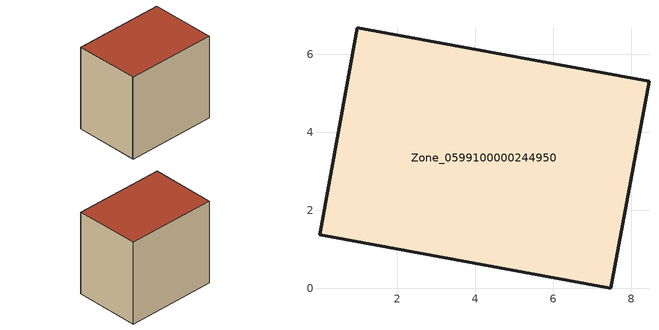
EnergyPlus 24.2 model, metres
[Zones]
Zone_0599100000244950
 floor ground (C_G): 0.02,1.44 0.98,6.68 8.45,5.31 7.47,0 0.01,1.37 z0
 wall outside (C_F): 7.47,0 8.45,5.31 0.98,6.68 0.02,1.44 0.01,1.37 7.47,0 z0:7.07
 roof outside (C_R): 0.98,6.68 0.02,1.44 0.01,1.37 7.47,0 8.45,5.31 z7.07
[BUILDING]
Pand.0599100000244950: North Axis=0; Terrain=City; Loads Convergence Tolerance Value=0.04; Temperature Convergence Tolerance Value=0.4; Solar Distribution=FullExterior; Maximum Number of Warmup Days=25; Minimum Number of Warmup Days=1
[Site:Location]
Rotterdam.The.Hague.AP_ZH_NLD Design_Conditions: Latitude=51.96; Longitude=4.45; Time Zone=1; Elevation=-4.5
[SITE:GROUNDTEMPERATURE:BUILDINGSURFACE]
18, 18, 18, 18, 18, 18, 18, 18, 18, 18, 18, 18
[MATERIAL] Thermal Absorptance=0.9; Solar Absorptance=0.7; Visible Absorptance=0.7
Name | Roughness | Thickness | Conductivity | Density | Specific Heat
G.TI.1946 | MediumSmooth | 0.15 | 1 | 540 | 1210
F.TI.1946 | Rough | 0.3 | 0.857143 | 1920 | 840
R.TI.1946 | MediumRough | 0.2 | 0.1 | 1500 | 1000
[CONSTRUCTION]
C_G: G.TI.1946
C_F: F.TI.1946
C_R: R.TI.1946
[ZONE]
Zone_0599100000244950: Type=1; Multiplier=1; Ceiling Height=Autocalculate; Volume=Autocalculate; Floor Area=autocalculate; Part of Total Floor Area=Yes
[ZONEINFILTRATION:DESIGNFLOWRATE]
Infil_Zone_0599100000244950: Zone or ZoneList or Space or SpaceList=Zone_0599100000244950; Schedule=AlwaysOn; Design Flow Rate Calculation Method=Flow/Area; Flow Rate per Floor Area=0.003; Constant Term Coefficient=1; Temperature Term Coefficient=0; Velocity Term Coefficient=0; Velocity Squared Term Coefficient=0
[HVACTEMPLATE:ZONE:IDEALLOADSAIRSYSTEM]
Zone_0599100000244950: Maximum Heating Supply Air Temperature=50; Minimum Cooling Supply Air Temperature=13; Maximum Heating Supply Air Humidity Ratio=0.0156; Minimum Cooling Supply Air Humidity Ratio=0.0077; Heating Limit=NoLimit; Cooling Limit=NoLimit; Dehumidification Control Type=ConstantSensibleHeatRatio; Cooling Sensible Heat Ratio=0.7; Dehumidification Setpoint=60; Humidification Control Type=None; Humidification Setpoint=30; Outdoor Air Method=None; Outdoor Air Flow Rate per Person=0.00944; Outdoor Air Flow Rate per Zone Floor Area=0; Outdoor Air Flow Rate per Zone=0; Demand Controlled Ventilation Type=None; Outdoor Air Economizer Type=NoEconomizer; Heat Recovery Type=None; Sensible Heat Recovery Effectiveness=0.7; Latent Heat Recovery Effectiveness=0.65
[ZONECONTROL:THERMOSTAT]
ThermostatControl_Zone_0599100000244950: Zone or ZoneList=Zone_0599100000244950; Control Type Schedule=DualSetpointControlType; Control 1=Thermostat_Zone_0599100000244950; Temperature Difference Between Cutout And Setpoint=0
[THERMOSTATSETPOINT:DUALSETPOINT]
Thermostat_Zone_0599100000244950: Heating Setpoint Temperature Schedule=HeatingSetpoint_Zone_0599100000244950; Cooling Setpoint Temperature Schedule=CoolingSetpoint_Zone_0599100000244950
[SCHEDULE:COMPACT]
HeatingSetpoint_Zone_0599100000244950: Through: 12/31, For: AllDays, Until: 24:00, 21
CoolingSetpoint_Zone_0599100000244950: Through: 12/31, For: AllDays, Until: 24:00, 24
DualSetpointControlType: Through: 12/31, For: AllDays, Until: 24:00, 4
AlwaysOn: Through: 12/31, For: AllDays, Until: 24:00, 1
